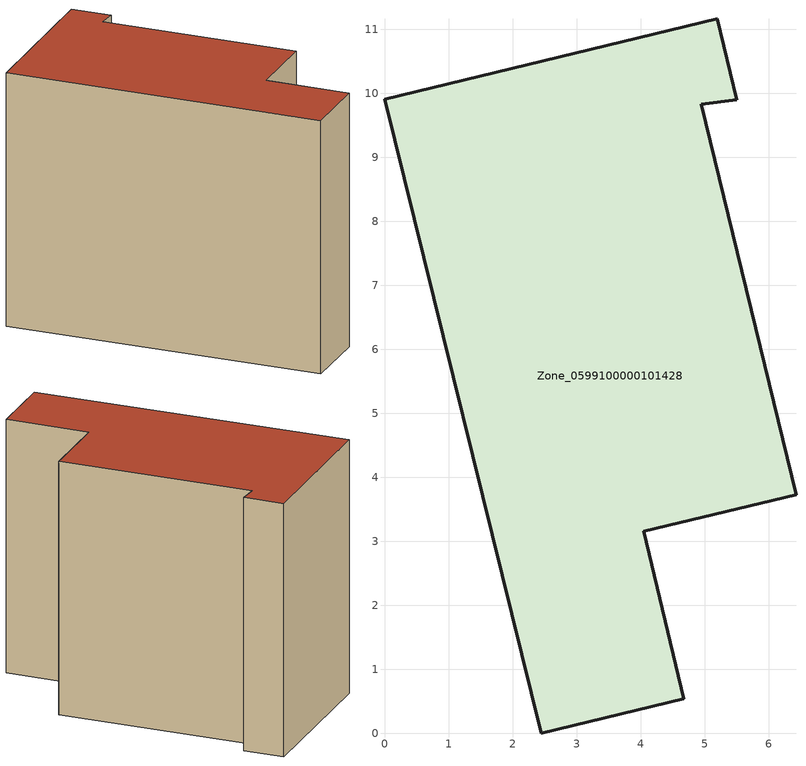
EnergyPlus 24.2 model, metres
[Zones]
Zone_0599100000101428
 floor ground (C_G): 0,9.91 5.2,11.17 5.5,9.9 4.95,9.83 6.43,3.73 4.05,3.16 4.68,0.54 2.45,0 z3.31
 wall outside (C_F): 2.45,0 4.68,0.54 4.05,3.16 6.43,3.73 4.95,9.83 5.5,9.9 5.2,11.17 0,9.91 2.45,0 z3.31:11.6
 roof outside (C_R): 5.2,11.17 0,9.91 2.45,0 4.68,0.54 4.05,3.16 6.43,3.73 4.95,9.83 5.5,9.9 z11.6
[BUILDING]
Pand.0599100000101428: North Axis=0; Terrain=City; Loads Convergence Tolerance Value=0.04; Temperature Convergence Tolerance Value=0.4; Solar Distribution=FullExterior; Maximum Number of Warmup Days=25; Minimum Number of Warmup Days=1
[Site:Location]
Rotterdam.The.Hague.AP_ZH_NLD Design_Conditions: Latitude=51.96; Longitude=4.45; Time Zone=1; Elevation=-4.5
[SITE:GROUNDTEMPERATURE:BUILDINGSURFACE]
18, 18, 18, 18, 18, 18, 18, 18, 18, 18, 18, 18
[MATERIAL] Thermal Absorptance=0.9; Solar Absorptance=0.7; Visible Absorptance=0.7
Name | Roughness | Thickness | Conductivity | Density | Specific Heat
G.TI.1946 | MediumSmooth | 0.15 | 1 | 540 | 1210
F.TI.1946 | Rough | 0.3 | 0.857143 | 1920 | 840
R.TI.1946 | MediumRough | 0.2 | 0.1 | 1500 | 1000
[CONSTRUCTION]
C_G: G.TI.1946
C_F: F.TI.1946
C_R: R.TI.1946
[ZONE]
Zone_0599100000101428: Type=1; Multiplier=1; Ceiling Height=Autocalculate; Volume=Autocalculate; Floor Area=autocalculate; Part of Total Floor Area=Yes
[ZONEINFILTRATION:DESIGNFLOWRATE]
Infil_Zone_0599100000101428: Zone or ZoneList or Space or SpaceList=Zone_0599100000101428; Schedule=AlwaysOn; Design Flow Rate Calculation Method=Flow/Area; Flow Rate per Floor Area=0.003; Constant Term Coefficient=1; Temperature Term Coefficient=0; Velocity Term Coefficient=0; Velocity Squared Term Coefficient=0
[HVACTEMPLATE:ZONE:IDEALLOADSAIRSYSTEM]
Zone_0599100000101428: Maximum Heating Supply Air Temperature=50; Minimum Cooling Supply Air Temperature=13; Maximum Heating Supply Air Humidity Ratio=0.0156; Minimum Cooling Supply Air Humidity Ratio=0.0077; Heating Limit=NoLimit; Cooling Limit=NoLimit; Dehumidification Control Type=ConstantSensibleHeatRatio; Cooling Sensible Heat Ratio=0.7; Dehumidification Setpoint=60; Humidification Control Type=None; Humidification Setpoint=30; Outdoor Air Method=None; Outdoor Air Flow Rate per Person=0.00944; Outdoor Air Flow Rate per Zone Floor Area=0; Outdoor Air Flow Rate per Zone=0; Demand Controlled Ventilation Type=None; Outdoor Air Economizer Type=NoEconomizer; Heat Recovery Type=None; Sensible Heat Recovery Effectiveness=0.7; Latent Heat Recovery Effectiveness=0.65
[ZONECONTROL:THERMOSTAT]
ThermostatControl_Zone_0599100000101428: Zone or ZoneList=Zone_0599100000101428; Control Type Schedule=DualSetpointControlType; Control 1=Thermostat_Zone_0599100000101428; Temperature Difference Between Cutout And Setpoint=0
[THERMOSTATSETPOINT:DUALSETPOINT]
Thermostat_Zone_0599100000101428: Heating Setpoint Temperature Schedule=HeatingSetpoint_Zone_0599100000101428; Cooling Setpoint Temperature Schedule=CoolingSetpoint_Zone_0599100000101428
[SCHEDULE:COMPACT]
HeatingSetpoint_Zone_0599100000101428: Through: 12/31, For: AllDays, Until: 24:00, 21
CoolingSetpoint_Zone_0599100000101428: Through: 12/31, For: AllDays, Until: 24:00, 24
DualSetpointControlType: Through: 12/31, For: AllDays, Until: 24:00, 4
AlwaysOn: Through: 12/31, For: AllDays, Until: 24:00, 1
